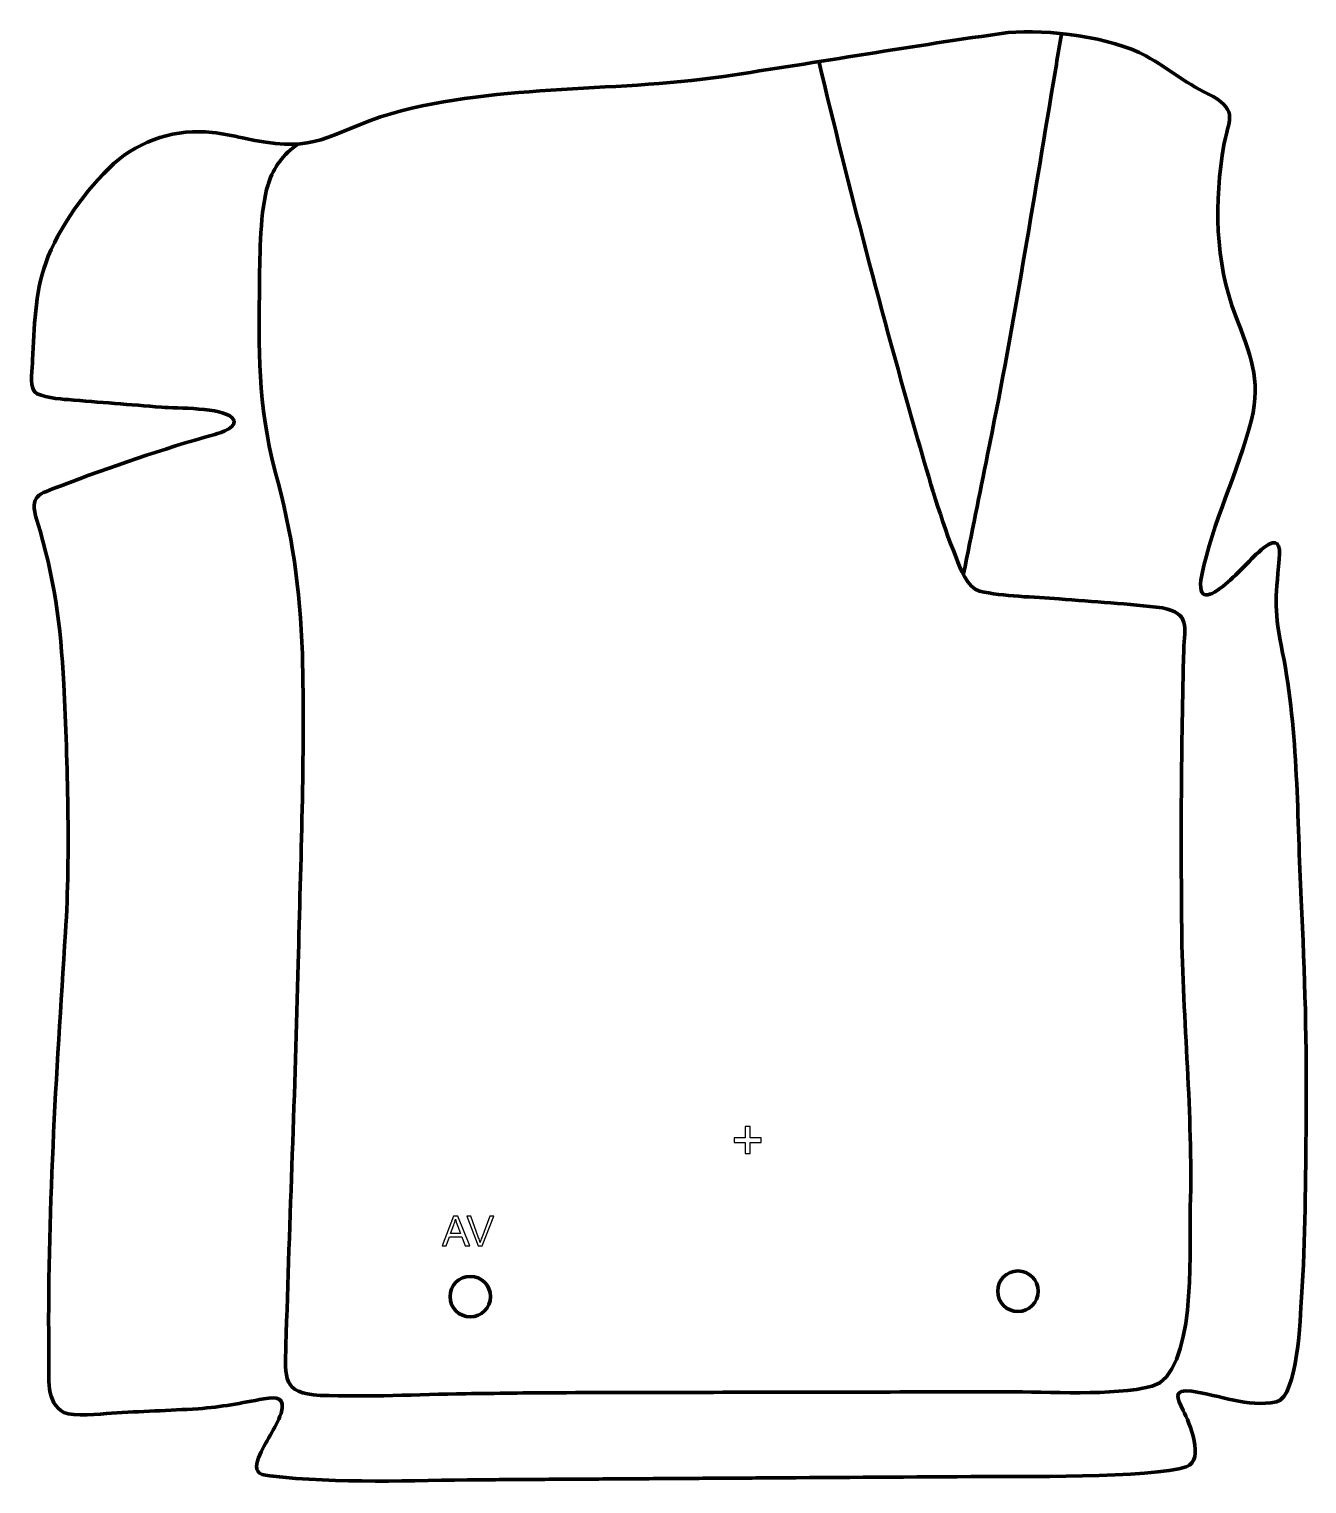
# Model space of a CAD drawing. Header units: millimetres. Extents: x 1035 to 1824, y 69 to 968.
import ezdxf

# ---------------------------------------------------------------- set-up
doc = ezdxf.new("R2010")
doc.units = ezdxf.units.MM
doc.header["$MEASUREMENT"] = 0
doc.layers.add('layer 2', color=7, linetype='Continuous')
doc.layers.add('layer 3', color=7, linetype='Continuous')

msp = doc.modelspace()

# ---------------------------------------------------------------- linework, layer by layer
at = {"layer": 'layer 2', "color": 142, "lineweight": 200}
for centre, major_axis, ratio in [((1645.9367, 188.1905), (12.5285, 0), 0.99999202), ((1307.4725, 184.8319), (0, 12.5284), 1)]:
    msp.add_ellipse(centre, major_axis=major_axis, ratio=ratio, dxfattribs=at)
at = {"layer": 'layer 2', "color": 142, "lineweight": 158}
for points, knots in [([(1672.7904, 965.4109), (1670.7022, 952.8702), (1668.6139, 940.3294), (1666.5257, 927.7888), (1666.5257, 927.7888), (1654.1468, 853.4497), (1642.2081, 779.3123), (1627.1749, 705.435), (1627.1749, 705.435), (1622.1716, 680.8704), (1617.2878, 656.2815), (1612.3338, 631.7068)], [0, 0, 0, 0, 0.25, 0.25, 0.25, 0.25, 0.5, 0.5, 0.5, 0.5, 1, 1, 1, 1]), ([(1522.8016, 948.7823), (1541.4369, 870.5625), (1561.9437, 791.805), (1584.1138, 714.5139), (1584.1138, 714.5139), (1590.964, 690.6697), (1598.4098, 664.5464), (1607.7268, 641.6945), (1607.7268, 641.6945), (1610.536, 634.7061), (1614.2264, 623.3221), (1622.2519, 621.0607), (1622.2519, 621.0607), (1636.7302, 617.4713), (1656.0501, 617.5295), (1671.3416, 616.2068), (1671.3416, 616.2068), (1692.5198, 614.3995), (1714.2222, 613.1664), (1735.2843, 610.7365), (1735.2843, 610.7365), (1752.4573, 606.7056), (1748.8725, 599.4154), (1748.42, 584.45), (1748.42, 584.45), (1746.7329, 525.7325), (1746.5221, 466.1767), (1747.1925, 407.4309), (1747.1925, 407.4309), (1748.2399, 349.7538), (1754.4086, 292.759), (1752.2753, 234.9468), (1752.2753, 234.9468), (1752.0557, 212.0467), (1756.0014, 137.3197), (1728.8318, 129.3921), (1728.8318, 129.3921), (1704.9332, 123.31), (1664.2423, 126.076), (1638.4437, 126.0209), (1638.4437, 126.0209), (1606.6374, 125.953), (1574.831, 125.8858), (1543.0247, 125.8185), (1543.0247, 125.8185), (1482.411, 125.6905), (1421.7831, 125.6546), (1361.1714, 125.4338), (1361.1714, 125.4338), (1342.3617, 125.3653), (1323.4495, 125.0274), (1304.6294, 124.8229), (1304.6294, 124.8229), (1274.7673, 124.4113), (1244.3966, 122.6566), (1214.5906, 123.805), (1214.5906, 123.805), (1191.0764, 124.9721), (1193.0523, 134.8356), (1193.5468, 154.8199), (1193.5468, 154.8199), (1195.7146, 233.4779), (1199.2997, 311.9704), (1201.111, 390.6776), (1201.111, 390.6776), (1202.5799, 454.5049), (1205.3366, 518.2966), (1203.7011, 582.1532), (1203.7011, 582.1532), (1202.1461, 623.1427), (1197.6321, 655.944), (1186.7404, 695.5678), (1186.7404, 695.5678), (1176.0084, 736.4339), (1176.7841, 770.5763), (1177.1833, 812.226), (1177.1833, 812.226), (1177.3377, 828.3326), (1177.6646, 857.3982), (1182.4484, 872.2522), (1182.4484, 872.2522), (1182.4484, 872.2522), (1182.6622, 872.9158), (1182.6622, 872.9158), (1182.6622, 872.9158), (1186.1365, 883.3292), (1191.8675, 890.9993), (1200.7958, 897.3686)], [0, 0, 0, 0, 0.04347826, 0.04347826, 0.04347826, 0.04347826, 0.08695652, 0.08695652, 0.08695652, 0.08695652, 0.13043478, 0.13043478, 0.13043478, 0.13043478, 0.17391304, 0.17391304, 0.17391304, 0.17391304, 0.2173913, 0.2173913, 0.2173913, 0.2173913, 0.26086957, 0.26086957, 0.26086957, 0.26086957, 0.30434783, 0.30434783, 0.30434783, 0.30434783, 0.34782609, 0.34782609, 0.34782609, 0.34782609, 0.39130435, 0.39130435, 0.39130435, 0.39130435, 0.43478261, 0.43478261, 0.43478261, 0.43478261, 0.47826087, 0.47826087, 0.47826087, 0.47826087, 0.52173913, 0.52173913, 0.52173913, 0.52173913, 0.56521739, 0.56521739, 0.56521739, 0.56521739, 0.60869565, 0.60869565, 0.60869565, 0.60869565, 0.65217391, 0.65217391, 0.65217391, 0.65217391, 0.69565217, 0.69565217, 0.69565217, 0.69565217, 0.73913043, 0.73913043, 0.73913043, 0.73913043, 0.7826087, 0.7826087, 0.7826087, 0.7826087, 0.82608696, 0.82608696, 0.82608696, 0.82608696, 0.86956522, 0.86956522, 0.86956522, 0.86956522, 0.91304348, 0.91304348, 0.91304348, 0.91304348, 1, 1, 1, 1])]:
    msp.add_open_spline(points, degree=3, knots=knots, dxfattribs=at)
at = {"layer": 'layer 2', "color": 142}
for points, knots in [([(1477.4044, 273.2589), (1477.4044, 273.2589), (1477.4044, 280.189), (1477.4044, 280.189), (1477.4044, 280.189), (1477.4044, 280.189), (1470.5096, 280.189), (1470.5096, 280.189), (1470.5096, 280.189), (1470.5096, 280.189), (1470.5096, 283.0884), (1470.5096, 283.0884), (1470.5096, 283.0884), (1470.5096, 283.0884), (1477.4044, 283.0884), (1477.4044, 283.0884), (1477.4044, 283.0884), (1477.4044, 283.0884), (1477.4044, 289.9831), (1477.4044, 289.9831), (1477.4044, 289.9831), (1477.4044, 289.9831), (1480.3391, 289.9831), (1480.3391, 289.9831), (1480.3391, 289.9831), (1480.3391, 289.9831), (1480.3391, 283.0884), (1480.3391, 283.0884), (1480.3391, 283.0884), (1480.3391, 283.0884), (1487.2339, 283.0884), (1487.2339, 283.0884), (1487.2339, 283.0884), (1487.2339, 283.0884), (1487.2339, 280.189), (1487.2339, 280.189), (1487.2339, 280.189), (1487.2339, 280.189), (1480.3391, 280.189), (1480.3391, 280.189), (1480.3391, 280.189), (1480.3391, 280.189), (1480.3391, 273.2589), (1480.3391, 273.2589), (1480.3391, 273.2589), (1480.3391, 273.2589), (1477.4044, 273.2589), (1477.4044, 273.2589)], [0, 0, 0, 0, 0.07692308, 0.07692308, 0.07692308, 0.07692308, 0.15384615, 0.15384615, 0.15384615, 0.15384615, 0.23076923, 0.23076923, 0.23076923, 0.23076923, 0.30769231, 0.30769231, 0.30769231, 0.30769231, 0.38461538, 0.38461538, 0.38461538, 0.38461538, 0.46153846, 0.46153846, 0.46153846, 0.46153846, 0.53846154, 0.53846154, 0.53846154, 0.53846154, 0.61538462, 0.61538462, 0.61538462, 0.61538462, 0.69230769, 0.69230769, 0.69230769, 0.69230769, 0.76923077, 0.76923077, 0.76923077, 0.76923077, 0.84615385, 0.84615385, 0.84615385, 0.84615385, 1, 1, 1, 1]), ([(1290.0214, 216.2901), (1290.0214, 216.2901), (1297.0138, 234.5177), (1297.0138, 234.5177), (1297.0138, 234.5177), (1297.0138, 234.5177), (1299.6656, 234.5177), (1299.6656, 234.5177), (1299.6656, 234.5177), (1299.6656, 234.5177), (1307.0865, 216.2901), (1307.0865, 216.2901), (1307.0865, 216.2901), (1307.0865, 216.2901), (1304.3413, 216.2901), (1304.3413, 216.2901), (1304.3413, 216.2901), (1304.3413, 216.2901), (1302.2326, 221.8144), (1302.2326, 221.8144), (1302.2326, 221.8144), (1302.2326, 221.8144), (1294.5571, 221.8144), (1294.5571, 221.8144), (1294.5571, 221.8144), (1294.5571, 221.8144), (1292.5799, 216.2901), (1292.5799, 216.2901), (1292.5799, 216.2901), (1292.5799, 216.2901), (1290.0214, 216.2901), (1290.0214, 216.2901)], [0, 0, 0, 0, 0.11111111, 0.11111111, 0.11111111, 0.11111111, 0.22222222, 0.22222222, 0.22222222, 0.22222222, 0.33333333, 0.33333333, 0.33333333, 0.33333333, 0.44444444, 0.44444444, 0.44444444, 0.44444444, 0.55555556, 0.55555556, 0.55555556, 0.55555556, 0.66666667, 0.66666667, 0.66666667, 0.66666667, 0.77777778, 0.77777778, 0.77777778, 0.77777778, 1, 1, 1, 1]), ([(1312.3053, 216.2901), (1312.3053, 216.2901), (1305.262, 234.5177), (1305.262, 234.5177), (1305.262, 234.5177), (1305.262, 234.5177), (1307.8757, 234.5177), (1307.8757, 234.5177), (1307.8757, 234.5177), (1307.8757, 234.5177), (1312.6108, 221.2713), (1312.6108, 221.2713), (1312.6108, 221.2713), (1312.9884, 220.2106), (1313.3109, 219.2177), (1313.5654, 218.2885), (1313.5654, 218.2885), (1313.8455, 219.2856), (1314.1722, 220.2785), (1314.5456, 221.2713), (1314.5456, 221.2713), (1314.5456, 221.2713), (1319.4589, 234.5177), (1319.4589, 234.5177), (1319.4589, 234.5177), (1319.4589, 234.5177), (1321.9198, 234.5177), (1321.9198, 234.5177), (1321.9198, 234.5177), (1321.9198, 234.5177), (1314.8129, 216.2901), (1314.8129, 216.2901), (1314.8129, 216.2901), (1314.8129, 216.2901), (1312.3053, 216.2901), (1312.3053, 216.2901)], [0, 0, 0, 0, 0.1, 0.1, 0.1, 0.1, 0.2, 0.2, 0.2, 0.2, 0.3, 0.3, 0.3, 0.3, 0.4, 0.4, 0.4, 0.4, 0.5, 0.5, 0.5, 0.5, 0.6, 0.6, 0.6, 0.6, 0.7, 0.7, 0.7, 0.7, 0.8, 0.8, 0.8, 0.8, 1, 1, 1, 1]), ([(1295.2657, 223.7746), (1295.2657, 223.7746), (1301.4773, 223.7746), (1301.4773, 223.7746), (1301.4773, 223.7746), (1301.4773, 223.7746), (1299.5765, 228.828), (1299.5765, 228.828), (1299.5765, 228.828), (1299.0037, 230.3639), (1298.5709, 231.6325), (1298.2697, 232.6339), (1298.2697, 232.6339), (1298.0193, 231.4459), (1297.6842, 230.2791), (1297.2641, 229.125), (1297.2641, 229.125), (1297.2641, 229.125), (1295.2657, 223.7746), (1295.2657, 223.7746)], [0, 0, 0, 0, 0.16666667, 0.16666667, 0.16666667, 0.16666667, 0.33333333, 0.33333333, 0.33333333, 0.33333333, 0.5, 0.5, 0.5, 0.5, 0.66666667, 0.66666667, 0.66666667, 0.66666667, 1, 1, 1, 1])]:
    msp.add_open_spline(points, degree=3, knots=knots, dxfattribs=at)
at = {"layer": 'layer 3', "color": 242, "lineweight": 158}
msp.add_open_spline([(1166.7667, 901.1629), (1209.3563, 892.1223), (1213.2816, 899.9816), (1251.9876, 914.2934), (1251.9876, 914.2934), (1320.0999, 935.1507), (1393.8468, 928.8846), (1464.0909, 939.2182), (1464.0909, 939.2182), (1522.7194, 947.961), (1581.1746, 958.1604), (1639.8759, 966.3342), (1639.8759, 966.3342), (1664.3142, 968.4627), (1703.3266, 963.6184), (1725.0456, 951.909), (1725.0456, 951.909), (1739.6071, 943.6599), (1750.9268, 934.0137), (1766.5097, 926.8476), (1766.5097, 926.8476), (1781.9976, 917.6261), (1776.0632, 911.9394), (1773.0957, 896.9025), (1773.0957, 896.9025), (1767.2715, 861.8335), (1767.5498, 824.8209), (1780.4482, 791.3011), (1780.4482, 791.3011), (1789.3095, 768.2298), (1796.2671, 751.8186), (1790.3098, 726.9382), (1790.3098, 726.9382), (1781.911, 694.5537), (1766.1555, 663.146), (1759.5201, 630.7972), (1759.5201, 630.7972), (1756.32, 613.6639), (1764.6109, 617.3828), (1774.2836, 625.3171), (1774.2836, 625.3171), (1782.5405, 632.3425), (1789.6691, 641.1226), (1797.6709, 647.7092), (1797.6709, 647.7092), (1806.6038, 654.6358), (1808.1621, 649.8625), (1807.4439, 640.8079), (1807.4439, 640.8079), (1805.0475, 615.2004), (1804.0655, 608.6192), (1809.4695, 582.9175), (1809.4695, 582.9175), (1819.2417, 533.8237), (1818.4702, 480.318), (1820.9689, 430.23), (1820.9689, 430.23), (1823.2605, 384.3585), (1824.496, 339.7768), (1824.063, 293.8313), (1824.063, 293.8313), (1823.7191, 257.6959), (1823.5757, 220.2551), (1821.1762, 184.252), (1821.1762, 184.252), (1820.4328, 171.9099), (1819.0687, 123.5336), (1805.6542, 119.7086), (1805.6542, 119.7086), (1787.4907, 116.2921), (1770.959, 123.8652), (1753.3448, 126.3494), (1753.3448, 126.3494), (1741.4211, 127.6671), (1744.2603, 122.1464), (1748.1068, 114.345), (1748.1068, 114.345), (1751.6625, 107.0499), (1761.8113, 83.7149), (1749.9238, 79.6496), (1749.9238, 79.6496), (1729.1213, 72.5354), (1644.452, 73.753), (1616.7143, 73.574), (1616.7143, 73.574), (1572.4512, 73.2884), (1528.188, 73.0032), (1483.9249, 72.7178), (1483.9249, 72.7178), (1477.8746, 72.6788), (1471.8243, 72.6398), (1465.7739, 72.6007), (1465.7739, 72.6007), (1465.7739, 72.6007), (1464.8186, 72.5946), (1464.8186, 72.5946), (1464.8186, 72.5946), (1458.7682, 72.5556), (1452.7178, 72.5166), (1446.6675, 72.4776), (1446.6675, 72.4776), (1440.2987, 72.4365), (1433.9299, 72.3954), (1427.5611, 72.3543), (1427.5611, 72.3543), (1414.8235, 72.2723), (1402.0859, 72.1902), (1389.3483, 72.108), (1389.3483, 72.108), (1382.9796, 72.0669), (1376.6108, 72.0259), (1370.242, 71.9848), (1370.242, 71.9848), (1357.5044, 71.9026), (1344.7668, 71.8205), (1332.0292, 71.7384), (1332.0292, 71.7384), (1325.9789, 71.6994), (1319.9286, 71.6604), (1313.8781, 71.6214), (1313.8781, 71.6214), (1271.0453, 71.2642), (1226.193, 69.0619), (1183.6614, 73.98), (1183.6614, 73.98), (1175.7431, 74.8957), (1173.6549, 76.9181), (1176.6436, 85.2526), (1176.6436, 85.2526), (1180.5161, 94.7983), (1187.1425, 103.5131), (1190.4824, 112.5273), (1190.4824, 112.5273), (1193.3535, 122.3423), (1188.4067, 123.1544), (1179.917, 121.7149), (1179.917, 121.7149), (1165.4896, 119.0029), (1154.0568, 116.5932), (1139.2157, 115.5731), (1139.2157, 115.5731), (1121.3901, 114.3478), (1103.6049, 113.9822), (1085.6952, 112.7328), (1085.6952, 112.7328), (1078.6099, 112.2386), (1062.379, 110.5905), (1056.3189, 113.1244), (1056.3189, 113.1244), (1045.0019, 119.0636), (1047.2169, 135.123), (1047.026, 145.8515), (1047.026, 145.8515), (1045.9502, 234.5995), (1051.5, 321.5164), (1057.3232, 409.9479), (1057.3232, 409.9479), (1060.3351, 460.6593), (1058.5608, 512.7524), (1056.2721, 563.508), (1056.2721, 563.508), (1054.2375, 600.3252), (1050.5109, 629.4083), (1039.6111, 664.8497), (1039.6111, 664.8497), (1034.808, 680.4672), (1040.7009, 680.7313), (1054.0019, 685.9197), (1054.0019, 685.9197), (1085.6634, 698.0721), (1116.9325, 708.703), (1149.5831, 717.9097), (1149.5831, 717.9097), (1153.1398, 718.9126), (1165.3664, 722.6237), (1160.2923, 728.237), (1160.2923, 728.237), (1153.873, 734.5255), (1126.4488, 733.9951), (1116.5367, 734.7547), (1116.5367, 734.7547), (1097.3188, 736.2275), (1078.109, 737.843), (1058.8948, 739.3683), (1058.8948, 739.3683), (1054.1397, 739.7445), (1041.5282, 740.824), (1038.2475, 744.2533), (1038.2475, 744.2533), (1038.2475, 744.2533), (1037.8568, 744.7164), (1037.8568, 744.7164), (1037.8568, 744.7164), (1035.1703, 748.6806), (1036.7203, 758.9414), (1036.9869, 763.9489), (1036.9869, 763.9489), (1038.0361, 783.6525), (1038.2858, 805.0936), (1045.0468, 823.7991), (1045.0468, 823.7991), (1053.3079, 846.1566), (1069.7311, 869.1961), (1087.2638, 885.2724), (1087.2638, 885.2724), (1103.5175, 900.0597), (1126.2511, 906.928), (1148.0038, 904.5944), (1148.0038, 904.5944), (1154.3158, 903.8685), (1160.5652, 902.5201), (1166.7667, 901.1629)], degree=3, knots=[0, 0, 0, 0, 0.01851852, 0.01851852, 0.01851852, 0.01851852, 0.03703704, 0.03703704, 0.03703704, 0.03703704, 0.05555556, 0.05555556, 0.05555556, 0.05555556, 0.07407407, 0.07407407, 0.07407407, 0.07407407, 0.09259259, 0.09259259, 0.09259259, 0.09259259, 0.11111111, 0.11111111, 0.11111111, 0.11111111, 0.12962963, 0.12962963, 0.12962963, 0.12962963, 0.14814815, 0.14814815, 0.14814815, 0.14814815, 0.16666667, 0.16666667, 0.16666667, 0.16666667, 0.18518519, 0.18518519, 0.18518519, 0.18518519, 0.2037037, 0.2037037, 0.2037037, 0.2037037, 0.22222222, 0.22222222, 0.22222222, 0.22222222, 0.24074074, 0.24074074, 0.24074074, 0.24074074, 0.25925926, 0.25925926, 0.25925926, 0.25925926, 0.27777778, 0.27777778, 0.27777778, 0.27777778, 0.2962963, 0.2962963, 0.2962963, 0.2962963, 0.31481481, 0.31481481, 0.31481481, 0.31481481, 0.33333333, 0.33333333, 0.33333333, 0.33333333, 0.35185185, 0.35185185, 0.35185185, 0.35185185, 0.37037037, 0.37037037, 0.37037037, 0.37037037, 0.38888889, 0.38888889, 0.38888889, 0.38888889, 0.40740741, 0.40740741, 0.40740741, 0.40740741, 0.42592593, 0.42592593, 0.42592593, 0.42592593, 0.44444444, 0.44444444, 0.44444444, 0.44444444, 0.46296296, 0.46296296, 0.46296296, 0.46296296, 0.48148148, 0.48148148, 0.48148148, 0.48148148, 0.5, 0.5, 0.5, 0.5, 0.51851852, 0.51851852, 0.51851852, 0.51851852, 0.53703704, 0.53703704, 0.53703704, 0.53703704, 0.55555556, 0.55555556, 0.55555556, 0.55555556, 0.57407407, 0.57407407, 0.57407407, 0.57407407, 0.59259259, 0.59259259, 0.59259259, 0.59259259, 0.61111111, 0.61111111, 0.61111111, 0.61111111, 0.62962963, 0.62962963, 0.62962963, 0.62962963, 0.64814815, 0.64814815, 0.64814815, 0.64814815, 0.66666667, 0.66666667, 0.66666667, 0.66666667, 0.68518519, 0.68518519, 0.68518519, 0.68518519, 0.7037037, 0.7037037, 0.7037037, 0.7037037, 0.72222222, 0.72222222, 0.72222222, 0.72222222, 0.74074074, 0.74074074, 0.74074074, 0.74074074, 0.75925926, 0.75925926, 0.75925926, 0.75925926, 0.77777778, 0.77777778, 0.77777778, 0.77777778, 0.7962963, 0.7962963, 0.7962963, 0.7962963, 0.81481481, 0.81481481, 0.81481481, 0.81481481, 0.83333333, 0.83333333, 0.83333333, 0.83333333, 0.85185185, 0.85185185, 0.85185185, 0.85185185, 0.87037037, 0.87037037, 0.87037037, 0.87037037, 0.88888889, 0.88888889, 0.88888889, 0.88888889, 0.90740741, 0.90740741, 0.90740741, 0.90740741, 0.92592593, 0.92592593, 0.92592593, 0.92592593, 0.94444444, 0.94444444, 0.94444444, 0.94444444, 0.96296296, 0.96296296, 0.96296296, 0.96296296, 1, 1, 1, 1], dxfattribs=at)

doc.saveas('drawing.dxf')
